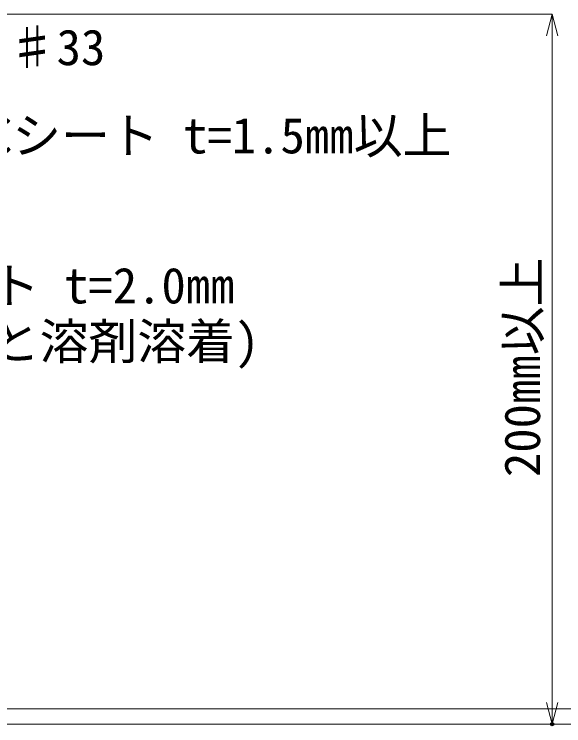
# Model space of a CAD drawing. Units: millimetres, scale not verified. Extents: x -840 to 840, y -594 to 594.
# Drawn here: x -90.6 to 86.5, y -147 to 82.5 of the extents above; entities that cross this region are included whole.
import ezdxf
from ezdxf.enums import TextEntityAlignment as Align

# ---------------------------------------------------------------- set-up
doc = ezdxf.new("R2010")
doc.units = ezdxf.units.MM
doc.header["$LTSCALE"] = 2
doc.header["$PDMODE"] = 32
doc.header["$PDSIZE"] = 1
for name, color, linetype, lineweight in [('0-6_文字', 5, 'Continuous', 9), ('0-8_0', 7, 'Continuous', 9), ('0-E_IBｼｰﾄ', 7, 'Continuous', 9), ('1-0_寸法線', 7, 'Continuous', 9)]:
    doc.layers.add(name, color=color, linetype=linetype, lineweight=lineweight)
doc.layers.add('1-2_Defpoints', color=7, linetype='Continuous')
doc.styles.add('ＭＳ ゴシック', font='')
doc.styles.get('ＭＳ ゴシック').set_extended_font_data('MS Gothic')

# ---------------------------------------------------------------- blocks, each defined once
blk = doc.blocks.new('_Open30')
at = {"layer": '0-8_0'}
blk.add_line((0, 0), (-2, 0), dxfattribs=at)
blk.add_lwpolyline([(-2, 0.5359), (0, 0), (-2, -0.5359)], dxfattribs=at)

msp = doc.modelspace()

# ---------------------------------------------------------------- linework, layer by layer
at = {"layer": '0-E_IBｼｰﾄ'}
for p, q in [((-224.925, -141.454), (529.485, -141.454)), ((-226.265, -146.454), (529.485, -146.454))]:
    msp.add_line(p, q, dxfattribs=at)
at = {"layer": '1-0_寸法線'}
for p, q in [((-294.515, 82.546), (82.78, 82.546)), ((82.78, 75.546), (82.78, -139.454)), ((-69.743, -146.454), (82.78, -146.454))]:
    msp.add_line(p, q, dxfattribs=at)
at = {"layer": '1-2_Defpoints'}
msp.add_point((82.78, -146.454), dxfattribs=at)

# ---------------------------------------------------------------- block references
at = {"layer": '1-0_寸法線', "xscale": 3.5, "yscale": 3.5}
for p, rotation in [((82.78, 82.546), 90), ((82.78, -146.454), 270)]:
    msp.add_blockref('_Open30', p, dxfattribs=dict(at, rotation=rotation))

# ---------------------------------------------------------------- texts
at = {"layer": '0-6_文字', "color": 7, "style": 'ＭＳ ゴシック'}
for s, p in [('IB積層鋼板♯32・♯33', (-218.465, 62.654)), ('サンタックIB-HWCシート t=1.5㎜以上', (-217.062, 34.19)), ('IB-L型シート t=2.0㎜', (-176.773, -14.189)), ('(NBCボードと溶剤溶着)', (-176.773, -32.189))]:
    msp.add_text(s, height=11.54, dxfattribs=at).set_placement(p, align=Align.BOTTOM_LEFT)
at = {"layer": '1-0_寸法線', "style": 'ＭＳ ゴシック'}
msp.add_text('200㎜以上', height=11.54, rotation=90, dxfattribs=at).set_placement((82.344, -66.742), align=Align.BOTTOM_LEFT)

doc.saveas('drawing.dxf')
